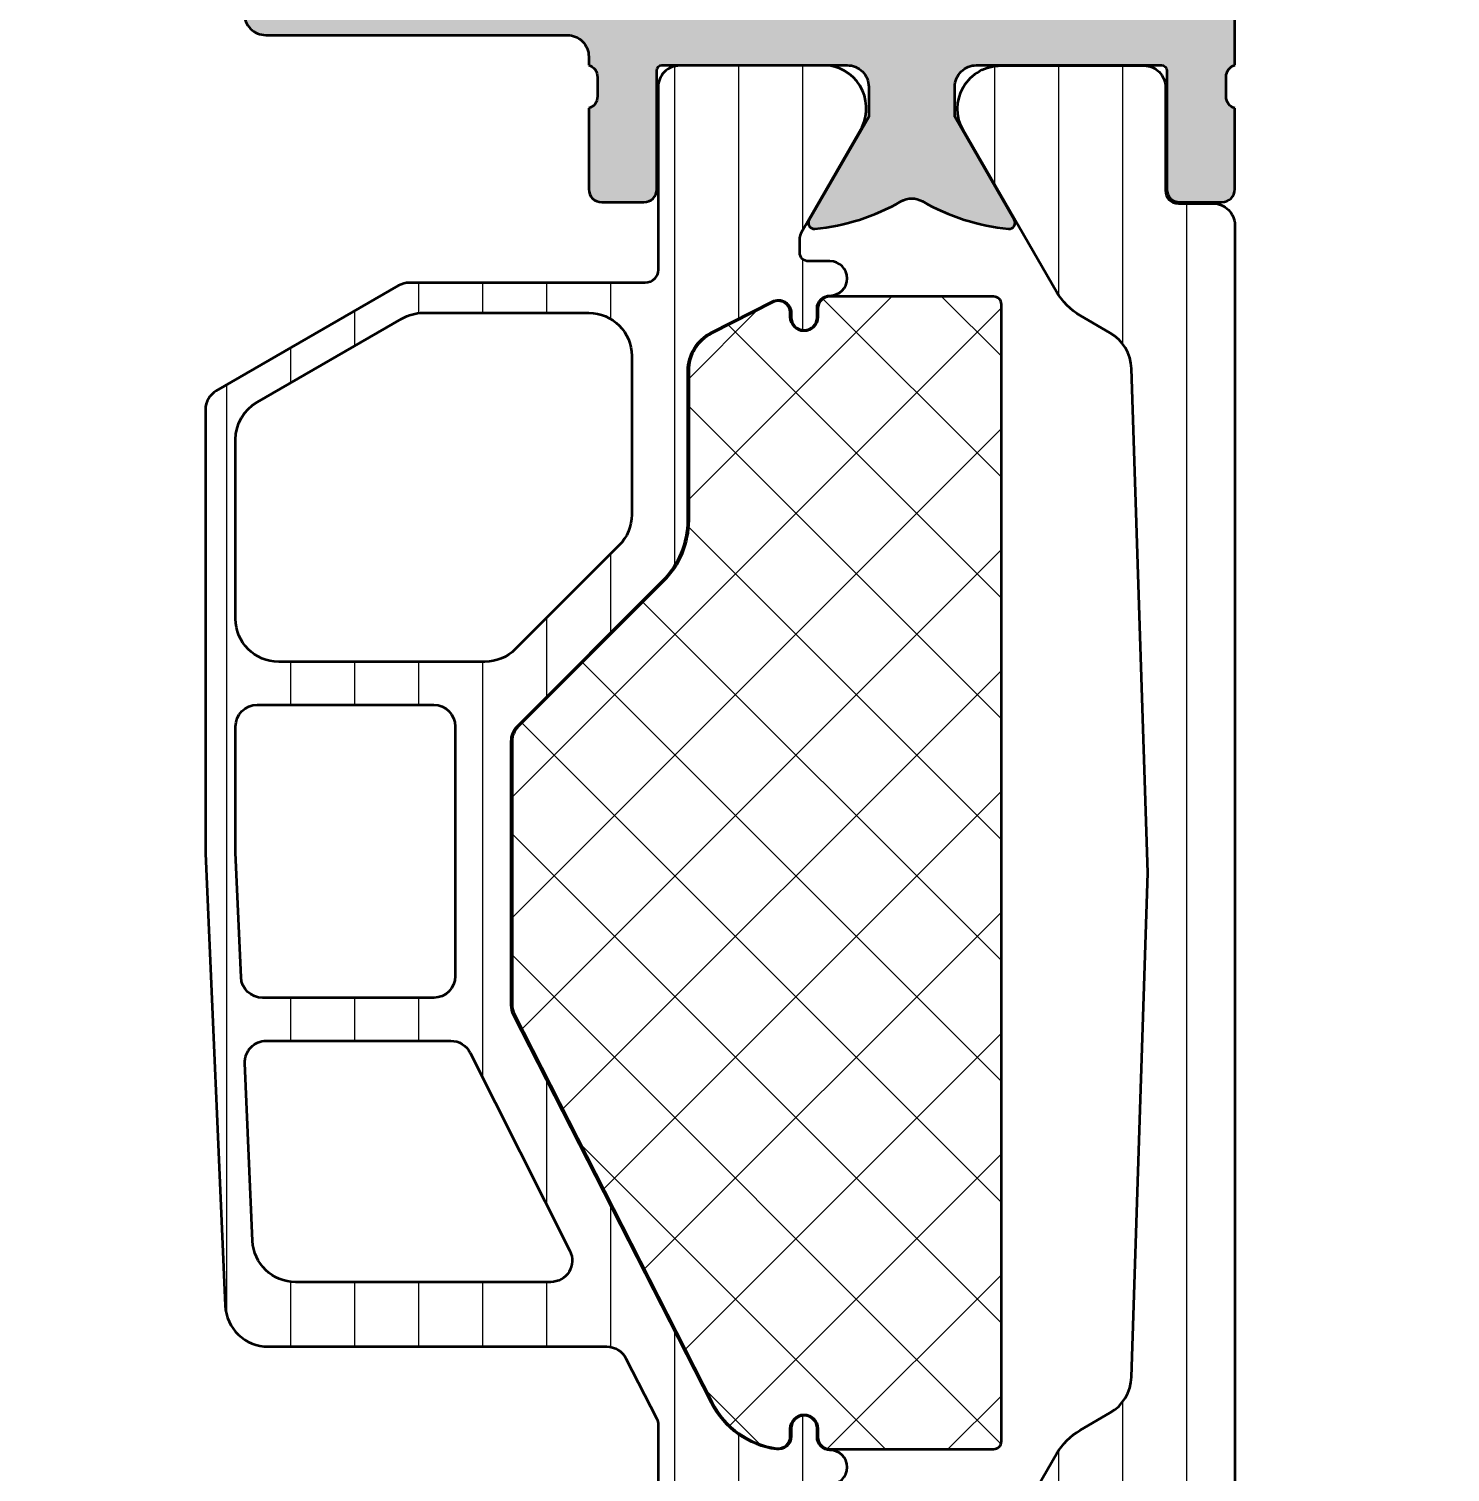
# Model space of a CAD drawing. Extents: x -15 to 40, y 0 to 85.
# Drawn here: x -15 to 18, y 19.84 to 53.34 of the extents above; entities that cross this region are included whole.
import ezdxf

# ---------------------------------------------------------------- set-up
doc = ezdxf.new("R2010")
doc.units = 0
for name, color, linetype, lineweight in [('0S-Alu contour', 7, 'Continuous', 50), ('0S-Alu hatch', 252, 'Continuous', 25), ('0S-Plastic contour', 254, 'Continuous', 50), ('0S-Plastic hatch', 253, 'Continuous', 25), ('0S-PT contour', 91, 'Continuous', 50), ('0S-PT hatch', 103, 'Continuous', 25)]:
    doc.layers.add(name, color=color, linetype=linetype, lineweight=lineweight)
pattern_1 = [(90, (0, 0), (-1.4859, 0), [])]

# ---------------------------------------------------------------- blocks, each defined once
blk = doc.blocks.new('357090__65EE816C_3537_4E87_93E2_AE8FB0517E9C_')
at = {"layer": '0S-Alu hatch'}
h = blk.add_hatch(color=256, dxfattribs=at)
edge = h.paths.add_edge_path()
edge.add_arc((-14.5, 83.49990817913692), 0.5, 180, 270)
edge.add_line((-14.5, 82.99990817913692), (-9.200042722246508, 82.99990817913692))
edge.add_ellipse((-9.19981321589767, 82.50013768548575), major_axis=(-0.4997705463485197, 0), ratio=1, start_angle=179.9736884341791, end_angle=270.0263115658138, ccw=False)
edge.add_line((-8.700042722246508, 82.49990817913685), (-8.700042722246508, 81.99990817913691))
edge.add_ellipse((-9.200063043081533, 81.99992849997194), major_axis=(-0.5000203212479449, 0), ratio=1, start_angle=90.00232850153083, end_angle=179.9976714983276, ccw=False)
edge.add_line((-9.200042722246508, 81.49990817913692), (-9.500061032793383, 81.49990817913692))
edge.add_arc((-9.500155439087322, 81.00006360533763), 0.4998445827146134, 89.9891784718262, 180.0178160687892)
edge.add_line((-9.99999999763712, 80.99990817913692), (-9.999999997637133, 76.49989292034786))
edge.add_arc((-9.500014155723434, 76.49988639149826), 0.4999858419563255, 179.9992518277727, 270.0016224431236)
edge.add_line((-9.499999997637133, 75.99990054974239), (-8.700042722246508, 75.99990054974239))
edge.add_arc((-8.700059217986293, 76.4999170457921), 0.5000164963218107, 270.0018902101767, 359.9972355189024)
edge.add_line((-8.2000427222465, 76.49989292034755), (-8.200042722246508, 78.49990817913692))
edge.add_ellipse((-7.700177704008825, 78.50004316089924), major_axis=(-0.4998650364626782, 0), ratio=1, start_angle=-90.01547194706939, end_angle=0.015471947081721282, ccw=False)
edge.add_line((-7.700042722246507, 78.99990817913692), (-7.200012204668382, 78.99990817913692))
edge.add_arc((-7.200032525503431, 79.49992849997199), 0.5000203212479823, 270.0023285015334, 359.9976714983276)
edge.add_line((-6.700012204668368, 79.49990817913572), (-6.700012204668382, 82.49990817913692))
edge.add_ellipse((-6.2001471864307, 82.50004316089924), major_axis=(-0.4998650364626782, 0), ratio=1, start_angle=-90.01547194706939, end_angle=0.015471947081721282, ccw=False)
edge.add_line((-6.200012204668382, 82.99990817913692), (-4.499996182939867, 82.99990817913692))
edge.add_ellipse((-4.49989984134519, 81.5000045207316), major_axis=(-1.499903661499429, 0), ratio=1, start_angle=179.9963197858452, end_angle=270.00368021421104, ccw=False)
edge.add_line((-2.99999618293986, 81.49990817913836), (-2.999996182939867, 55.49990054974239))
edge.add_ellipse((-3.500022862970175, 55.4999272297727), major_axis=(-0.5000266807420947, 0), ratio=1, start_angle=90.00305714313572, end_angle=179.9969428567592, ccw=False)
edge.add_line((-3.499996182939867, 54.99990054974239), (-7.700042722246507, 54.99990054974239))
edge.add_ellipse((-7.700000722760566, 55.49994254922833), major_axis=(-0.500042001249753, 0), ratio=1, start_angle=0.004812382311115471, end_angle=89.9951876176741, ccw=False)
edge.add_line((-8.200042722246508, 55.49990054974252), (-8.200042722246508, 57.49990054974239))
edge.add_arc((-8.70002219457892, 57.49992107740997), 0.4999794727538224, 359.9976476058527, 450.0023523940081)
edge.add_line((-8.7000427222465, 57.99990054974239), (-9.499999997637133, 57.99990054974239))
edge.add_arc((-9.500010317747666, 57.49991086985293), 0.4999896799959666, 89.99881737803526, 180.0011826222798)
edge.add_line((-9.999999997637126, 57.49990054974233), (-9.999999997637133, 53.69991275677364))
edge.add_arc((-9.50001031774768, 53.69990243666309), 0.4999896799959595, 179.9988173777201, 270.0011826219663)
edge.add_line((-9.499999997637133, 53.19991275677364), (-2.500171659828993, 53.19991275677364))
edge.add_ellipse((-2.500158776199351, 52.69987223396504), major_axis=(-0.5000405229745783, 0), ratio=1, start_angle=179.9993980356912, end_angle=270.0014762355638, ccw=False)
edge.add_line((-2.000118253252367, 52.6998669804097), (-2.000118253252367, 52.49986240276974))
edge.add_ellipse((-2.078954699795406, 52.23234181077664), major_axis=(-0.2788950563274129, 0), ratio=1, start_angle=178.8354106259013, end_angle=253.5801235805074, ccw=False)
edge.add_line((-1.800117253252381, 52.22667340277826), (-1.800117253252352, 51.77307940277825))
edge.add_ellipse((-2.078985348895541, 51.76741874330119), major_axis=(-0.2789255417371705, 0), ratio=1, start_angle=106.4245945553547, end_angle=181.1628700728862, ccw=False)
edge.add_line((-2.000118253252367, 51.49987540277823), (-2.000118253252367, 49.61986440276973))
edge.add_arc((-1.700118253252341, 49.61986440276975), 0.3000000000000256, 180, 270.0000000000027)
edge.add_line((-1.700118253252327, 49.31986440276972), (-0.7201439342095739, 49.31986440276972))
edge.add_arc((-0.7201439342095739, 49.61986440276973), 0.3000000000000114, 270, 360)
edge.add_line((-0.4201439342095626, 49.61986440276973), (-0.4201439342095626, 52.37986240276973))
edge.add_ellipse((-0.3001439342095788, 52.37986240276975), major_axis=(-0.1199999999999837, 0), ratio=1, start_angle=270.0000000000036, end_angle=360, ccw=False)
edge.add_line((-0.3001439342095864, 52.49986240276974), (4, 52.50000000000006))
edge.add_ellipse((4.000000000000005, 52.00000000000006), major_axis=(-0.4999999999999929, 0), ratio=1, start_angle=180, end_angle=270.0000000000006, ccw=False)
edge.add_line((4.5, 52.00000000000006), (4.5, 51.30000000000006))
edge.add_line((4.5, 51.30000000000006), (3.121279662888753, 48.91177751240656))
edge.add_arc((3.238119784648304, 48.83811978464833), 0.1381197846482932, 147.7720668596297, 275.6225775507896)
edge.add_arc((2.761776758826115, 53.6766088618479), 5.000000000000056, 275.6225775507943, 299.8584382604833)
edge.add_ellipse((5.500000000000002, 48.90668921037621), major_axis=(-0.4999999999999929, 0), ratio=1, start_angle=240.14156173951932, end_angle=299.8584382604823, ccw=False)
edge.add_arc((8.238223241173891, 53.6766088618479), 5.000000000000058, 240.1415617395165, 264.3774224492055)
edge.add_arc((7.761880215351695, 48.83811978464836), 0.1381197846483223, 264.3774224492108, 392.2279331403746)
edge.add_line((7.878720337111261, 48.91177751240661), (6.5, 51.30000000000006))
edge.add_line((6.5, 51.30000000000006), (6.5, 52.00000000000006))
edge.add_ellipse((6.99999237060541, 52.00000000000006), major_axis=(-0.4999923706054102, 0), ratio=1, start_angle=269.99999999999983, end_angle=360, ccw=False)
edge.add_line((6.999992370605411, 52.49999237060547), (11.29996464580097, 52.49999237060547))
edge.add_ellipse((11.29996464580095, 52.37999237060548), major_axis=(-0.1199999999999903, 0), ratio=1, start_angle=180, end_angle=269.9999999999915, ccw=False)
edge.add_line((11.41996464580095, 52.37999237060548), (11.41996464580097, 49.61999437060547))
edge.add_arc((11.71996464580099, 49.61999437060547), 0.3000000000000114, 180, 270)
edge.add_line((11.71996464580099, 49.31999437060546), (12.69993896484374, 49.31999437060546))
edge.add_arc((12.69993896484374, 49.61999437060547), 0.3000000000000114, 270.0000000000007, 360)
edge.add_line((12.99993896484375, 49.61999437060547), (12.99993896484375, 51.50000537061396))
edge.add_ellipse((13.07880606048694, 51.76754871113691), major_axis=(-0.278925541737165, 0), ratio=1, start_angle=-1.1628700728890067, end_angle=73.57540544464058, ccw=False)
edge.add_line((12.79993796484376, 51.77320937061399), (12.79993796484377, 52.22680337061399))
edge.add_ellipse((13.07877541138682, 52.23247177861241), major_axis=(-0.2788950563274439, 0), ratio=1, start_angle=-73.58012358050217, end_angle=1.1645893741053897, ccw=False)
edge.add_line((12.99993896484375, 52.49999237060553), (12.99993896484384, 64.99987199467773))
edge.add_ellipse((13.50003348524694, 64.99996651475321), major_axis=(-0.500094529335457, 0), ratio=1, start_angle=-89.98917080692752, end_angle=0.010829155564124449, ccw=False)
edge.add_line((13.49993896484375, 65.50006103515625), (15.79986572265625, 65.50006103515625))
edge.add_ellipse((15.79984366367664, 65.00000845632081), major_axis=(-0.5000525793219842, 0), ratio=1, start_angle=180.0060244572297, end_angle=269.9974724929243, ccw=False)
edge.add_line((16.29989624023438, 65.00006103515642), (16.29986572265625, 64.00006103515625))
edge.add_arc((16.79991445843024, 64.00010977093024), 0.5000487381489349, 180.0055841639549, 269.9944158359929)
edge.add_line((16.79986572265625, 63.50006103515625), (17.29986572265625, 63.50006103515625))
edge.add_arc((17.29988878603854, 64.00003797177396), 0.4999769371496575, 269.9973570091566, 360.0026429908802)
edge.add_line((17.79986572265625, 64.00006103515658), (17.79986572265625, 69.5))
edge.add_arc((16.80013249338035, 69.50026675630434), 0.9997332648648605, 359.984711911533, 450.0117909248688)
edge.add_line((16.79992675781253, 70.5), (16.2999267578125, 70.5))
edge.add_line((16.2999267578125, 70.5), (16.2999267578125, 68))
edge.add_ellipse((15.29976448480172, 68.00016227301079), major_axis=(-1.000162286174913, 0), ratio=1, start_angle=90.00929605006718, end_angle=179.9907039499392, ccw=False)
edge.add_line((15.2999267578125, 67), (13.99993896484375, 67))
edge.add_ellipse((14.00010123785452, 68.00016227301077), major_axis=(-1.000162286174901, 0), ratio=1, start_angle=0.009296050060981997, end_angle=89.99070394993379, ccw=False)
edge.add_line((12.99993896484375, 68.0000000000001), (12.99993896484375, 75))
edge.add_ellipse((13.52497284704097, 75.5), major_axis=(-0.725024535760742, 0), ratio=1, start_angle=-43.600972369892474, end_angle=43.60097236989259, ccw=False)
edge.add_line((12.99993896484375, 76), (12.99993896484375, 82.5))
edge.add_ellipse((13.99982034884126, 82.5001186160025), major_axis=(-0.9998813910332238, 0), ratio=1, start_angle=-90.00679700252658, end_angle=0.006797002516407247, ccw=False)
edge.add_line((13.99993896484375, 83.49999999999999), (15.29992675781253, 83.49999999999999))
edge.add_ellipse((15.300045373815, 82.5001186160025), major_axis=(-0.9998813910332167, 0), ratio=1, start_angle=179.9932029974838, end_angle=270.0067970025254, ccw=False)
edge.add_line((16.2999267578125, 82.50000000000018), (16.2999267578125, 80.5))
edge.add_line((16.2999267578125, 80.5), (16.89996337890628, 80.5))
edge.add_line((16.89996337890628, 80.5), (17.99993896484375, 81.60009765625))
edge.add_line((17.99993896484375, 81.60009765625), (18, 85))
edge.add_line((18, 85), (-14.50000098732109, 84.99993582412588))
edge.add_arc((-14.49999999999998, 84.49993582412687), 0.5000000000000085, 90.00011313866548, 180)
edge.add_line((-14.99999999999999, 84.49993582412687), (-15, 83.49990817913692))
edge = h.paths.add_edge_path()
edge.add_line((-0.9000205970023671, 83.29986545452753), (10.99996948242188, 83.29995727539062))
edge.add_ellipse((11.0001044641842, 82.80009225715295), major_axis=(-0.4998650364626737, 0), ratio=1, start_angle=179.9845280529183, end_angle=270.01547194707, ccw=False)
edge.add_line((11.49996948242188, 82.79995727539062), (11.49996948242188, 54.70006561279345))
edge.add_ellipse((10.99991592827437, 54.70011916975256), major_axis=(-0.5000535570155522, 0), ratio=1, start_angle=89.99914283136019, end_angle=179.9938634818548, ccw=False)
edge.add_line((10.99990844726563, 54.20006561279297), (-0.9000205970023671, 54.19997379192989))
edge.add_ellipse((-0.8999058785311717, 54.70008851040109), major_axis=(-0.5001147316285043, 0), ratio=1, start_angle=0.013142752858698259, end_angle=89.98685724720008, ccw=False)
edge.add_line((-1.400020597002367, 54.69997379192989), (-1.400020597002367, 82.79986545452766))
edge.add_ellipse((-0.9001555787646964, 82.80000043628986), major_axis=(-0.4998650364626667, 0), ratio=1, start_angle=-90.01547194707081, end_angle=0.015471947058188107, ccw=False)
at = {"layer": '0S-Alu contour', "color": 7}
for points in [[(16.2999267578125, 82.50000000000018), (16.2999267578125, 80.5), (16.89996337890628, 80.5), (17.99993896484375, 81.60009765625), (18, 85), (-14.50000098732109, 84.99993582412588)], [(-14.99999999999999, 84.49993582412687), (-15, 83.49990817913692)], [(13.99993896484375, 83.49999999999999), (15.29992675781253, 83.49999999999999)], [(-0.9000205970023671, 83.29986545452753), (10.99996948242188, 83.29995727539062)], [(-14.5, 82.99990817913692), (-9.200042722246508, 82.99990817913692)], [(-6.200012204668382, 82.99990817913692), (-4.499996182939867, 82.99990817913692)], [(-1.400020597002367, 54.69997379192989), (-1.400020597002367, 82.79986545452766)], [(11.49996948242188, 82.79995727539062), (11.49996948242188, 54.70006561279345)], [(-8.700042722246508, 82.49990817913685), (-8.700042722246508, 81.99990817913691)], [(-6.700012204668368, 79.49990817913572), (-6.700012204668382, 82.49990817913692)], [(12.99993896484375, 76), (12.99993896484375, 82.5)], [(-9.200042722246508, 81.49990817913692), (-9.500061032793383, 81.49990817913692)], [(-2.99999618293986, 81.49990817913836), (-2.999996182939867, 55.49990054974239)], [(-9.99999999763712, 80.99990817913692), (-9.999999997637133, 76.49989292034786)], [(-7.700042722246507, 78.99990817913692), (-7.200012204668382, 78.99990817913692)], [(-8.2000427222465, 76.49989292034755), (-8.200042722246508, 78.49990817913692)], [(-9.499999997637133, 75.99990054974239), (-8.700042722246508, 75.99990054974239)], [(12.99993896484375, 68.0000000000001), (12.99993896484375, 75)], [(16.79992675781253, 70.5), (16.2999267578125, 70.5), (16.2999267578125, 68)], [(17.79986572265625, 64.00006103515658), (17.79986572265625, 69.5)], [(15.2999267578125, 67), (13.99993896484375, 67)], [(13.49993896484375, 65.50006103515625), (15.79986572265625, 65.50006103515625)], [(12.99993896484375, 52.49999237060553), (12.99993896484384, 64.99987199467773)], [(16.29989624023438, 65.00006103515642), (16.29986572265625, 64.00006103515625)], [(16.79986572265625, 63.50006103515625), (17.29986572265625, 63.50006103515625)], [(-8.7000427222465, 57.99990054974239), (-9.499999997637133, 57.99990054974239)], [(-9.999999997637126, 57.49990054974233), (-9.999999997637133, 53.69991275677364)], [(-8.200042722246508, 55.49990054974252), (-8.200042722246508, 57.49990054974239)], [(-3.499996182939867, 54.99990054974239), (-7.700042722246507, 54.99990054974239)], [(10.99990844726563, 54.20006561279297), (-0.9000205970023673, 54.19997379192989)], [(-9.499999997637133, 53.19991275677364), (-2.500171659828993, 53.19991275677364)], [(-2.000118253252367, 52.6998669804097), (-2.000118253252367, 52.49986240276974)], [(-0.4201439342095626, 49.61986440276973), (-0.4201439342095626, 52.37986240276973)], [(-0.3001439342095864, 52.49986240276974), (4, 52.50000000000006)], [(6.999992370605411, 52.49999237060547), (11.29996464580097, 52.49999237060547)], [(11.41996464580095, 52.37999237060548), (11.41996464580097, 49.61999437060547)], [(-1.800117253252381, 52.22667340277826), (-1.800117253252352, 51.77307940277825)], [(4.5, 52.00000000000006), (4.5, 51.30000000000006), (3.121279662888753, 48.91177751240656)], [(7.878720337111261, 48.91177751240661), (6.5, 51.30000000000006), (6.5, 52.00000000000006)], [(12.79993796484376, 51.77320937061399), (12.79993796484377, 52.22680337061399)], [(-2.000118253252367, 51.49987540277823), (-2.000118253252367, 49.61986440276973)], [(12.99993896484375, 49.61999437060547), (12.99993896484375, 51.50000537061396)], [(-1.700118253252327, 49.31986440276972), (-0.7201439342095739, 49.31986440276972)], [(11.71996464580099, 49.31999437060546), (12.69993896484374, 49.31999437060546)]]:
    blk.add_lwpolyline(points, dxfattribs=at)
for centre, radius, start, end in [((-14.49999999999998, 84.49993582412687), 0.5000000000000085, 90.00011313866548, 180), ((-14.5, 83.49990817913692), 0.5, 180, 270), ((-9.500155439087322, 81.00006360533763), 0.4998445827146134, 89.9891784718262, 180.0178160687892), ((-7.200032525503431, 79.49992849997199), 0.5000203212479823, 270.0023285015334, 359.9976714983276), ((-9.500014155723434, 76.49988639149826), 0.4999858419563255, 179.9992518277727, 270.0016224431236), ((-8.700059217986293, 76.4999170457921), 0.5000164963218107, 270.0018902101767, 359.9972355189024), ((16.80013249338035, 69.50026675630434), 0.9997332648648605, 359.984711911533, 90.0117909248688), ((16.79991445843024, 64.00010977093024), 0.5000487381489349, 180.0055841639549, 269.9944158359929), ((17.29988878603854, 64.00003797177396), 0.4999769371496575, 269.9973570091566, 0.002642990880182), ((-9.500010317747666, 57.49991086985293), 0.4999896799959666, 89.99881737803526, 180.0011826222798), ((-8.70002219457892, 57.49992107740997), 0.4999794727538224, 359.9976476058527, 90.00235239400817), ((-9.50001031774768, 53.69990243666309), 0.4999896799959595, 179.9988173777201, 270.0011826219663), ((-1.700118253252341, 49.61986440276975), 0.3000000000000256, 180, 270.0000000000027), ((-0.7201439342095739, 49.61986440276973), 0.3000000000000114, 270, 0), ((11.71996464580099, 49.61999437060547), 0.3000000000000114, 180, 270), ((12.69993896484374, 49.61999437060547), 0.3000000000000114, 270.0000000000007, 0), ((2.761776758826115, 53.6766088618479), 5.000000000000056, 275.6225775507943, 299.8584382604833), ((8.238223241173891, 53.6766088618479), 5.000000000000058, 240.1415617395165, 264.3774224492055), ((3.238119784648304, 48.83811978464833), 0.1381197846482932, 147.7720668596297, 275.6225775507896), ((7.761880215351695, 48.83811978464836), 0.1381197846483223, 264.3774224492108, 32.2279331403746)]:
    blk.add_arc(centre, radius, start, end, dxfattribs=at)
at = {"layer": '0S-Alu contour', "color": 7, "extrusion": (0, 0, -1)}
for centre, radius, start, end in [((-13.99982034884126, 82.5001186160025), 0.9998813910332239, 359.9932029974836, 90.0067970025267), ((-15.300045373815, 82.5001186160025), 0.9998813910332168, 89.99320299747463, 180.0067970025163), ((0.9001555787646964, 82.80000043628986), 0.4998650364626667, 359.9845280529418, 90.01547194707081), ((-11.0001044641842, 82.80009225715295), 0.4998650364626738, 89.98452805293, 180.0154719470817), ((9.19981321589767, 82.50013768548575), 0.4997705463485197, 89.97368843418624, 180.026311565821), ((6.2001471864307, 82.50004316089924), 0.4998650364626782, 359.9845280529183, 90.01547194706949), ((4.49989984134519, 81.5000045207316), 1.499903661499429, 89.99631978578893, 180.0036802141548), ((9.200063043081533, 81.99992849997194), 0.5000203212479449, 180.0023285016724, 269.9976714984692), ((7.700177704008825, 78.50004316089924), 0.4998650364626782, 359.9845280529183, 90.01547194706949), ((-13.52497284704097, 75.5), 0.725024535760742, 316.3990276301074, 43.6009723698926), ((-14.00010123785452, 68.00016227301077), 1.000162286174901, 270.0092960500662, 359.990703949939), ((-15.29976448480172, 68.00016227301079), 1.000162286174913, 180.0092960500609, 269.9907039499328), ((-13.50003348524694, 64.99996651475321), 0.500094529335457, 359.9891708444359, 89.98917080692748), ((-15.79984366367664, 65.00000845632081), 0.5000525793219842, 90.00252750707565, 179.9939755427703), ((7.700000722760566, 55.49994254922833), 0.500042001249753, 270.0048123823259, 359.9951876176889), ((3.500022862970175, 55.4999272297727), 0.5000266807420947, 180.0030571432409, 269.9969428568643), ((0.8999058785311717, 54.70008851040109), 0.5001147316285043, 270.0131427527999, 359.9868572471413), ((-10.99991592827437, 54.70011916975256), 0.5000535570155522, 180.0061365181453, 270.0008571686399), ((2.500158776199351, 52.69987223396504), 0.5000405229745783, 89.99852376443619, 180.0006019643089), ((2.078954699795406, 52.23234181077664), 0.2788950563274129, 106.4198764194926, 181.1645893740988), ((0.3001439342095788, 52.37986240276975), 0.1199999999999837, 0, 89.9999999999964), ((-4.000000000000005, 52.00000000000006), 0.4999999999999929, 89.99999999999939, 180), ((-6.99999237060541, 52.00000000000006), 0.4999923706054102, 0, 90.00000000000018), ((-11.29996464580095, 52.37999237060548), 0.1199999999999903, 90.0000000000085, 180), ((-13.07877541138682, 52.23247177861241), 0.2788950563274439, 358.8354106258946, 73.58012358050225), ((2.078985348895541, 51.76741874330119), 0.2789255417371705, 178.8371299271138, 253.5754054446453), ((-13.07880606048694, 51.76754871113691), 0.278925541737165, 286.4245945553594, 1.162870072889045), ((-5.500000000000002, 48.90668921037621), 0.4999999999999929, 60.14156173951775, 119.8584382604807)]:
    blk.add_arc(centre, radius, start, end, dxfattribs=at)
blk = doc.blocks.new('244381__26FCD838_2B25_4DAE_BA37_1D96BAF96EC8___46882865_FA3E_4086_9D19_C5881DF25000_')
at = {"layer": '0S-Plastic hatch'}
h = blk.add_hatch(dxfattribs=at)
h.set_pattern_fill('ANSI31', color=256, scale=0.4680000000000001, angle=45, style=0)
h.set_pattern_definition(pattern_1)
edge = h.paths.add_edge_path()
edge.add_arc((-10.3999375317351, 44.50552085217543), 0.5000000000000967, 119.9999999999757, 180)
edge.add_line((-10.89993753173519, 44.50552085217543), (-10.89993753173519, 34.20188999926073))
edge.add_line((-10.89993753173519, 34.20188999926073), (-10.44169401106183, 23.70638783767714))
edge.add_arc((-9.442645789480139, 23.7500072250425), 0.9999999999998387, 182.5000000000017, 270.0000000000061)
edge.add_line((-9.442645789480032, 22.75000722504266), (-1.582441867442476, 22.75000722504265))
edge.add_ellipse((-1.582441867442431, 22.25000722504285), major_axis=(-0.4999999999998011, 0), ratio=1, start_angle=207.0072193886961, end_angle=270.0000000000051, ccw=False)
edge.add_line((-1.136967210763664, 22.47705860745823), (-0.4219515099756777, 21.07419829258061))
edge.add_ellipse((-0.6892363039831129, 20.93796746313139), major_axis=(-0.3000000000000349, 0), ratio=1, start_angle=179.9920113085105, end_angle=207.0072193886802, ccw=False)
edge.add_line((-0.3892363068991429, 20.93792563444047), (-0.3899931161733718, 15.51000584210418))
edge.add_arc((0.1100028612652437, 15.51000320247911), 0.4999959774455833, 179.9996975182267, 270.0003024811867)
edge.add_line((0.1100055008903239, 15.01000722504049), (3.586546998989796, 15.01000722504049))
edge.add_arc((3.444236349998448, 15.99982529976334), 0.9999960709244732, 278.1816080518995, 392.7270160998407)
edge.add_line((4.285488998989791, 16.54046022504049), (2.966972146031146, 18.82419871803049))
edge.add_ellipse((3.39998486276155, 19.07419869233006), major_axis=(-0.5000000000000293, 0), ratio=1, start_angle=0.001175055589214935, end_angle=29.999996599344, ccw=False)
edge.add_line((2.899984862866674, 19.0741884380356), (2.900062468264813, 19.35000722461569))
edge.add_ellipse((3.100062468478264, 19.35000722482921), major_axis=(-0.2000000002134512, 0), ratio=1, start_angle=270.0000000612014, end_angle=360, ccw=False)
edge.add_line((3.100062468264631, 19.55000722504266), (3.600096717258487, 19.55000722504272))
edge.add_arc((3.600096717258516, 19.95000722504267), 0.3999999999999559, 269.9999999999959, 449.9999999999959)
edge.add_ellipse((3.600096717258533, 20.6500072250427), major_axis=(-0.3000000000000647, 0), ratio=1, start_angle=0, end_angle=90.00000000000222, ccw=False)
edge.add_line((3.300096717258469, 20.6500072250427), (3.300096717258476, 20.8500072250427))
edge.add_arc((3.000096717258472, 20.8500072250427), 0.3000000000000043, 0, 180)
edge.add_line((2.700096717258468, 20.8500072250427), (2.700096717258475, 20.66558558466572))
edge.add_ellipse((2.400096717258452, 20.66558558466571), major_axis=(-0.3000000000000224, 0), ratio=1, start_angle=82.23741734384589, end_angle=180, ccw=False)
edge.add_ellipse((2.629713218036938, 22.35000722504272), major_axis=(-2.00000000000006, 0), ratio=1, start_angle=27.00721938868992, end_angle=82.23741734384112, ccw=False)
edge.add_line((0.8478145913210111, 21.44180169538099), (-3.745412188414043, 30.45370948904133))
edge.add_ellipse((-3.299937531735926, 30.68076087145677), major_axis=(-0.4999999999992484, 0), ratio=1, start_angle=0, end_angle=27.007219388735678, ccw=False)
edge.add_line((-3.799937531735174, 30.68076087145677), (-3.799937531735174, 36.80442281277114))
edge.add_ellipse((-3.299937531735181, 36.80442281277113), major_axis=(-0.4999999999999938, 0), ratio=1, start_angle=314.9999999999977, end_angle=360, ccw=False)
edge.add_line((-3.653490922328437, 37.15797620336442), (-0.285723969362174, 40.52574315633044))
edge.add_arc((-1.699937531735209, 41.93995671870358), 1.999999999999996, 314.9999999999977, 360)
edge.add_line((0.3000624682647869, 41.93995671870358), (0.3000624682649047, 45.40248636363584))
edge.add_ellipse((1.300062468264837, 45.40248636363578), major_axis=(-0.9999999999999332, 0), ratio=1, start_angle=296.9864693082964, end_angle=360, ccw=False)
edge.add_line((0.8462823969356279, 46.2936000751588), (2.263962695859667, 47.01552260743397))
edge.add_ellipse((2.400096717258437, 46.74818849397701), major_axis=(-0.3000000000000397, 0), ratio=1, start_angle=180, end_angle=296.98646930829193, ccw=False)
edge.add_line((2.700096717258475, 46.74818849397701), (2.700096717258475, 46.65000722504265))
edge.add_arc((3.000096717258472, 46.65000722504266), 0.2999999999999971, 180, 360)
edge.add_line((3.300096717258469, 46.65000722504266), (3.300096717258476, 46.85000722504265))
edge.add_ellipse((3.600096717258545, 46.85000722504264), major_axis=(-0.3000000000000691, 0), ratio=1, start_angle=270.00000000000017, end_angle=360, ccw=False)
edge.add_arc((3.600096717258516, 47.55000722504267), 0.399999999999963, 270.0000000000041, 450.000000000004)
edge.add_line((3.600096717258487, 47.95000722504264), (3.100062468264688, 47.95000722504272))
edge.add_ellipse((3.10006246826484, 48.15000722504262), major_axis=(-0.1999999999998962, 0), ratio=1, start_angle=0, end_angle=89.99999999995629, ccw=False)
edge.add_line((2.900062468264941, 48.15000722504262), (2.899984862866666, 48.42582601204456))
edge.add_ellipse((3.399984862761538, 48.42581575775088), major_axis=(-0.5000000000000222, 0), ratio=1, start_angle=330.00000340065594, end_angle=359.9988249444108, ccw=False)
edge.add_line((2.966972146031139, 48.67581573205045), (4.285488998989798, 50.9595542250405))
edge.add_arc((3.444236349998448, 51.50018915031764), 0.9999960709244721, 327.2729839001601, 441.8183919481002)
edge.add_line((3.586546998989801, 52.49000722504049), (0.110005500890324, 52.4900072250405))
edge.add_arc((0.1100028612652508, 51.99001124760187), 0.4999959774455833, 89.99969751881414, 180.0003024817733)
edge.add_line((-0.3899931161733647, 51.99000860797168), (-0.3894019429733646, 47.75004905373371))
edge.add_ellipse((-0.6894019400573086, 47.75000722504266), major_axis=(-0.3000000000000096, 0), ratio=1, start_angle=90.00000000000267, end_angle=180.0079886915353, ccw=False)
edge.add_line((-0.6894019400572946, 47.45000722504265), (-6.165962935519367, 47.45000722504267))
edge.add_arc((-6.16596293551948, 46.9500072250423), 0.5000000000003624, 89.99999999998697, 119.9999999999894)
edge.add_line((-6.415962935519582, 47.38301992693489), (-10.64993753173496, 44.93853355406783))
edge = h.paths.add_edge_path()
edge.add_ellipse((-9.199937531735152, 43.81270052914802), major_axis=(-0.9999999999999959, 0), ratio=1, start_angle=300.0000000000001, end_angle=360, ccw=False)
edge.add_line((-9.699937531735152, 44.67872593293246), (-6.344423904602201, 46.61603262882711))
edge.add_ellipse((-5.844423904602194, 45.75000722504268), major_axis=(-1, 0), ratio=1, start_angle=270.0000000000004, end_angle=300.0000000000005, ccw=False)
edge.add_line((-5.844423904602201, 46.75000722504267), (-1.999937531735106, 46.75000722504267))
edge.add_ellipse((-1.999937531735106, 45.75000722504268), major_axis=(-1, 0), ratio=1, start_angle=180, end_angle=270, ccw=False)
edge.add_line((-0.9999375317351066, 45.75000722504268), (-0.9999375317351061, 42.06422078741577))
edge.add_ellipse((-1.999937531735113, 42.06422078741577), major_axis=(-1.000000000000007, 0), ratio=1, start_angle=135.0000000000006, end_angle=180, ccw=False)
edge.add_line((-1.292830750548553, 41.35711400622922), (-3.707044312921664, 38.94290044385613))
edge.add_ellipse((-4.414151094108213, 39.65000722504267), major_axis=(-1, 0), ratio=1, start_angle=90, end_angle=135.0000000000001, ccw=False)
edge.add_line((-4.414151094108213, 38.65000722504267), (-9.199937531735152, 38.65000722504267))
edge.add_ellipse((-9.199937531735152, 39.65000722504267), major_axis=(-1, 0), ratio=1, start_angle=0, end_angle=90, ccw=False)
edge.add_line((-10.19993753173515, 39.65000722504267), (-10.19993753173515, 43.81270052914802))
edge = h.paths.add_edge_path()
edge.add_ellipse((-9.48695653273554, 29.35000722504283), major_axis=(-0.4999999999998437, 0), ratio=1, start_angle=-90.00000000002109, end_angle=2.499999999990507, ccw=False)
edge.add_line((-9.486956532735356, 29.85000722504267), (-5.201602290175522, 29.85000722504265))
edge.add_ellipse((-5.201602290175529, 29.35000722504258), major_axis=(-0.5000000000000792, 0), ratio=1, start_angle=206.736747597795, end_angle=269.9999999999992, ccw=False)
edge.add_line((-4.755060776967305, 29.57495316739715), (-2.437804028772129, 24.97495316739709))
edge.add_ellipse((-2.884345541980216, 24.75000722504259), major_axis=(-0.4999999999999219, 0), ratio=1, start_angle=89.9999999999983, end_angle=206.7367475977941, ccw=False)
edge.add_line((-2.884345541980231, 24.25000722504267), (-8.80747032422881, 24.25000722504268))
edge.add_ellipse((-8.807470324228788, 25.25000722504265), major_axis=(-0.999999999999968, 0), ratio=1, start_angle=2.500000000003297, end_angle=89.9999999999988, ccw=False)
edge.add_line((-9.806518545810611, 25.20638783767726), (-9.986480643526315, 29.32819753136025))
edge = h.paths.add_edge_path()
edge.add_ellipse((-9.699937531735145, 37.15000722504267), major_axis=(-0.5, 0), ratio=1, start_angle=270.0000000000008, end_angle=360, ccw=False)
edge.add_line((-9.699937531735152, 37.65000722504267), (-5.599937531735129, 37.65000722504267))
edge.add_ellipse((-5.599937531735129, 37.15000722504267), major_axis=(-0.5, 0), ratio=1, start_angle=180, end_angle=270, ccw=False)
edge.add_line((-5.099937531735129, 37.15000722504267), (-5.099937531735125, 31.35000722504266))
edge.add_ellipse((-5.599937531735129, 31.35000722504266), major_axis=(-0.5000000000000036, 0), ratio=1, start_angle=90, end_angle=180, ccw=False)
edge.add_line((-5.599937531735129, 30.85000722504266), (-9.57427841855236, 30.85000722504267))
edge.add_ellipse((-9.574278418552375, 31.35000722504268), major_axis=(-0.5000000000000155, 0), ratio=1, start_angle=2.500000000001819, end_angle=90.00000000000159, ccw=False)
edge.add_line((-10.07380252934332, 31.32819753136), (-10.19993753173515, 34.21716405359381))
edge.add_line((-10.19993753173515, 34.21716405359381), (-10.19993753173514, 37.15000722504267))
at = {"layer": '0S-Alu contour', "color": 7}
for points in [[(-9.699937531735152, 44.67872593293246), (-6.344423904602201, 46.61603262882711)], [(-5.844423904602201, 46.75000722504267), (-1.999937531735106, 46.75000722504267)], [(-0.9999375317351066, 45.75000722504268), (-0.9999375317351061, 42.06422078741577)], [(-10.19993753173515, 39.65000722504267), (-10.19993753173515, 43.81270052914802)], [(-1.292830750548553, 41.35711400622922), (-3.707044312921664, 38.94290044385613)], [(-4.414151094108213, 38.65000722504267), (-9.199937531735152, 38.65000722504267)], [(-9.699937531735152, 37.65000722504267), (-5.599937531735129, 37.65000722504267)], [(-10.07380252934332, 31.32819753136), (-10.19993753173515, 34.21716405359381), (-10.19993753173514, 37.15000722504267)], [(-5.099937531735129, 37.15000722504267), (-5.099937531735125, 31.35000722504266)], [(-5.599937531735129, 30.85000722504266), (-9.57427841855236, 30.85000722504267)], [(-9.486956532735356, 29.85000722504267), (-5.201602290175522, 29.85000722504265)], [(-4.755060776967305, 29.57495316739715), (-2.437804028772129, 24.97495316739709)], [(-9.806518545810611, 25.20638783767726), (-9.986480643526315, 29.32819753136025)], [(-2.884345541980231, 24.25000722504267), (-8.80747032422881, 24.25000722504268)]]:
    blk.add_lwpolyline(points, dxfattribs=at)
at = {"layer": '0S-Alu contour', "color": 7, "extrusion": (0, 0, -1)}
for centre, radius, start, end in [((5.844423904602194, 45.75000722504268), 1, 59.99999999999951, 89.99999999999959), ((1.999937531735106, 45.75000722504268), 1, 90, 180), ((9.199937531735152, 43.81270052914802), 0.9999999999999959, 0, 59.99999999999986), ((1.999937531735113, 42.06422078741577), 1.000000000000007, 180, 224.9999999999994), ((9.199937531735152, 39.65000722504267), 1, 270, 0), ((4.414151094108213, 39.65000722504267), 1, 224.9999999999999, 270), ((9.699937531735145, 37.15000722504267), 0.5, 0, 89.9999999999992), ((5.599937531735129, 37.15000722504267), 0.5, 90, 180), ((9.574278418552375, 31.35000722504268), 0.5000000000000155, 269.9999999999984, 357.4999999999982), ((5.599937531735129, 31.35000722504266), 0.5000000000000036, 180, 270), ((9.48695653273554, 29.35000722504283), 0.4999999999998437, 357.5000000000095, 90.00000000002115), ((5.201602290175529, 29.35000722504258), 0.5000000000000792, 90.00000000000081, 153.263252402205), ((8.807470324228788, 25.25000722504265), 0.999999999999968, 270.0000000000012, 357.4999999999967), ((2.884345541980216, 24.75000722504259), 0.4999999999999219, 153.2632524022059, 270.0000000000017)]:
    blk.add_arc(centre, radius, start, end, dxfattribs=at)
at = {"layer": '0S-Plastic contour', "color": 7}
for points in [[(3.586546998989801, 52.49000722504049), (0.110005500890324, 52.4900072250405)], [(-0.3899931161733647, 51.99000860797168), (-0.3894019429733646, 47.75004905373371)], [(2.966972146031139, 48.67581573205045), (4.285488998989798, 50.9595542250405)], [(2.900062468264941, 48.15000722504262), (2.899984862866666, 48.42582601204456)], [(3.600096717258487, 47.95000722504264), (3.100062468264688, 47.95000722504272)], [(-6.415962935519582, 47.38301992693489), (-10.64993753173496, 44.93853355406783)], [(-0.6894019400572946, 47.45000722504265), (-6.165962935519367, 47.45000722504267)], [(0.8462823969356279, 46.2936000751588), (2.263962695859667, 47.01552260743397)], [(2.700096717258475, 46.74818849397701), (2.700096717258475, 46.65000722504265)], [(3.300096717258469, 46.65000722504266), (3.300096717258476, 46.85000722504265)], [(0.3000624682647869, 41.93995671870358), (0.3000624682649047, 45.40248636363584)], [(-10.89993753173519, 44.50552085217543), (-10.89993753173519, 34.20188999926073), (-10.44169401106183, 23.70638783767714)], [(-3.653490922328437, 37.15797620336442), (-0.285723969362174, 40.52574315633044)], [(-3.799937531735174, 30.68076087145677), (-3.799937531735174, 36.80442281277114)], [(0.8478145913210111, 21.44180169538099), (-3.745412188414043, 30.45370948904133)], [(-9.442645789480032, 22.75000722504266), (-1.582441867442476, 22.75000722504265)], [(-1.136967210763664, 22.47705860745823), (-0.4219515099756777, 21.07419829258061)], [(-0.3892363068991429, 20.93792563444047), (-0.3899931161733718, 15.51000584210418)], [(2.700096717258468, 20.8500072250427), (2.700096717258475, 20.66558558466572)], [(3.300096717258469, 20.6500072250427), (3.300096717258476, 20.8500072250427)], [(3.100062468264631, 19.55000722504266), (3.600096717258487, 19.55000722504272)], [(2.899984862866674, 19.0741884380356), (2.900062468264813, 19.35000722461569)], [(4.285488998989791, 16.54046022504049), (2.966972146031146, 18.82419871803049)], [(0.1100055008903239, 15.01000722504049), (3.586546998989796, 15.01000722504049)]]:
    blk.add_lwpolyline(points, dxfattribs=at)
for centre, radius, start, end in [((0.1100028612652508, 51.99001124760187), 0.4999959774455833, 89.99969751881414, 180.0003024817733), ((3.444236349998448, 51.50018915031764), 0.9999960709244721, 327.2729839001601, 81.81839194810021), ((3.600096717258516, 47.55000722504267), 0.399999999999963, 270.0000000000041, 90.00000000000406), ((-6.16596293551948, 46.9500072250423), 0.5000000000003624, 89.99999999998697, 119.9999999999894), ((3.000096717258472, 46.65000722504266), 0.2999999999999971, 180, 0), ((-10.3999375317351, 44.50552085217543), 0.5000000000000967, 119.9999999999757, 180), ((-1.699937531735209, 41.93995671870358), 1.999999999999996, 314.9999999999977, 0), ((-9.442645789480139, 23.7500072250425), 0.9999999999998387, 182.5000000000017, 270.0000000000061), ((3.000096717258472, 20.8500072250427), 0.3000000000000043, 0, 180), ((3.600096717258516, 19.95000722504267), 0.3999999999999559, 269.9999999999959, 89.99999999999594), ((3.444236349998448, 15.99982529976334), 0.9999960709244732, 278.1816080518995, 32.72701609984073), ((0.1100028612652437, 15.51000320247911), 0.4999959774455833, 179.9996975182267, 270.0003024811867)]:
    blk.add_arc(centre, radius, start, end, dxfattribs=at)
at = {"layer": '0S-Plastic contour', "color": 7, "extrusion": (0, 0, -1)}
for centre, radius, start, end in [((-3.399984862761538, 48.42581575775088), 0.5000000000000222, 0.0011750555892266, 29.99999659934408), ((-3.10006246826484, 48.15000722504262), 0.1999999999998962, 270.0000000000437, 0), ((0.6894019400573086, 47.75000722504266), 0.3000000000000096, 179.9920113084647, 269.9999999999973), ((-2.400096717258437, 46.74818849397701), 0.3000000000000397, 63.0135306917081, 180), ((-3.600096717258545, 46.85000722504264), 0.3000000000000691, 0, 89.99999999999984), ((-1.300062468264837, 45.40248636363578), 0.9999999999999332, 0, 63.01353069170357), ((3.299937531735181, 36.80442281277113), 0.4999999999999938, 0, 45.00000000000227), ((3.299937531735926, 30.68076087145677), 0.4999999999992484, 332.9927806112643, 0), ((1.582441867442431, 22.25000722504285), 0.4999999999998011, 89.99999999999486, 152.9927806113039), ((-2.629713218036938, 22.35000722504272), 2.00000000000006, 277.762582656159, 332.9927806113101), ((0.6892363039831129, 20.93796746313139), 0.3000000000000349, 152.9927806113198, 180.0079886914896), ((-2.400096717258452, 20.66558558466571), 0.3000000000000225, 180, 277.7625826561541), ((-3.600096717258533, 20.6500072250427), 0.3000000000000647, 269.9999999999978, 0), ((-3.100062468478264, 19.35000722482921), 0.2000000002134512, 0, 89.99999993879862), ((-3.39998486276155, 19.07419869233006), 0.5000000000000293, 330.000003400656, 359.9988249444108)]:
    blk.add_arc(centre, radius, start, end, dxfattribs=at)
blk = doc.blocks.new('466510__B37422CE_40E4_4BFF_8110_0558D21F72C8_')
at = {"layer": '0S-PT hatch'}
h = blk.add_hatch(dxfattribs=at)
h.set_pattern_fill('ANSI37', color=256, scale=0.625, angle=90, style=0)
h.set_pattern_definition([(135, (0, 0), (-1.403165018917055, -1.403165018917055), []), (225, (0, 0), (1.403165018917055, -1.403165018917055), [])])
edge = h.paths.add_edge_path()
edge.add_arc((7.400151684629918, 46.95000722504386), 0.1799999999987918, 0, 89.99999999999548)
edge.add_line((7.400151684629932, 47.13000722504265), (3.600096717258487, 47.13000722504264))
edge.add_arc((3.600096717258487, 46.85000722504264), 0.2800000000000011, 90, 180)
edge.add_line((3.320096717258486, 46.85000722504264), (3.320096717258479, 46.65000722504265))
edge.add_ellipse((3.000096717258472, 46.65000722504265), major_axis=(-0.3200000000000074, 0), ratio=1, start_angle=0, end_angle=180, ccw=False)
edge.add_line((2.680096717258464, 46.65000722504265), (2.680096717258471, 46.74818849397701))
edge.add_arc((2.400096717258485, 46.74818849397701), 0.2799999999999869, 0, 116.9864693082931)
edge.add_line((2.273038297286317, 46.99770033320347), (0.8553579983621517, 46.27577780092841))
edge.add_arc((1.30006246826494, 45.4024863636357), 0.9800000000001439, 116.9864693083007, 180)
edge.add_line((0.3200624682647963, 45.4024863636357), (0.3200624682648581, 41.93995671870376))
edge.add_ellipse((-1.699937531735157, 41.93995671870375), major_axis=(-2.020000000000016, 0), ratio=1, start_angle=134.9999999999999, end_angle=180, ccw=False)
edge.add_line((-0.2715818337383256, 40.5116010207069), (-3.639348786704715, 37.14383406774052))
edge.add_arc((-3.29993753173516, 36.80442281277097), 0.4800000000000122, 135.0000000000006, 180)
edge.add_line((-3.779937531735172, 36.80442281277097), (-3.779937531735114, 30.68076087145681))
edge.add_arc((-3.29993753173543, 30.68076087145704), 0.4799999999996843, 180, 207.007219388723)
edge.add_line((-3.727593202146832, 30.46279154433813), (0.8656335775880638, 21.45088375067748))
edge.add_arc((2.629713218036691, 22.35000722504269), 1.97999999999998, 207.0072193886943, 262.2374173438475)
edge.add_arc((2.400096717258456, 20.66558558466572), 0.2800000000000201, 262.2374173438423, 360)
edge.add_line((2.680096717258476, 20.66558558466572), (2.680096717258471, 20.8500072250427))
edge.add_ellipse((3.000096717258472, 20.8500072250427), major_axis=(-0.3200000000000003, 0), ratio=1, start_angle=180, end_angle=360, ccw=False)
edge.add_line((3.320096717258472, 20.8500072250427), (3.320096717258479, 20.65000722504269))
edge.add_arc((3.600096717258487, 20.65000722504268), 0.2800000000000082, 180, 269.9999999999956)
edge.add_line((3.600096717258466, 20.37000722504267), (7.400151684628617, 20.37000722504267))
edge.add_arc((7.400151684628589, 20.55000722504262), 0.1799999999999429, 270.000000000009, 360)
edge.add_line((7.580151684628532, 20.55000722504262), (7.58015168462871, 46.95000722504386))
at = {"layer": '0S-PT contour', "color": 7}
for points in [[(2.273038297286317, 46.99770033320347), (0.8553579983621517, 46.27577780092841)], [(7.400151684629932, 47.13000722504265), (3.600096717258487, 47.13000722504264)], [(7.580151684628532, 20.55000722504262), (7.58015168462871, 46.95000722504386)], [(2.680096717258464, 46.65000722504265), (2.680096717258471, 46.74818849397701)], [(3.320096717258486, 46.85000722504264), (3.320096717258479, 46.65000722504265)], [(0.3200624682647963, 45.4024863636357), (0.3200624682648581, 41.93995671870376)], [(-0.2715818337383256, 40.5116010207069), (-3.639348786704715, 37.14383406774052)], [(-3.779937531735172, 36.80442281277097), (-3.779937531735114, 30.68076087145681)], [(-3.727593202146832, 30.46279154433813), (0.8656335775880634, 21.45088375067748)], [(2.680096717258476, 20.66558558466572), (2.680096717258471, 20.8500072250427)], [(3.320096717258472, 20.8500072250427), (3.320096717258479, 20.65000722504269)], [(3.600096717258466, 20.37000722504267), (7.400151684628617, 20.37000722504267)]]:
    blk.add_lwpolyline(points, dxfattribs=at)
for centre, radius, start, end in [((2.400096717258485, 46.74818849397701), 0.2799999999999869, 0, 116.9864693082931), ((3.600096717258487, 46.85000722504264), 0.2800000000000011, 90, 180), ((7.400151684629918, 46.95000722504386), 0.1799999999987918, 0, 89.99999999999548), ((1.30006246826494, 45.4024863636357), 0.9800000000001439, 116.9864693083007, 180), ((-3.29993753173516, 36.80442281277097), 0.4800000000000122, 135.0000000000006, 180), ((-3.29993753173543, 30.68076087145704), 0.4799999999996843, 180, 207.007219388723), ((2.629713218036691, 22.35000722504269), 1.97999999999998, 207.0072193886943, 262.2374173438475), ((2.400096717258456, 20.66558558466572), 0.2800000000000201, 262.2374173438423, 0), ((3.600096717258487, 20.65000722504268), 0.2800000000000082, 180, 269.9999999999956), ((7.400151684628589, 20.55000722504262), 0.1799999999999429, 270.000000000009, 0)]:
    blk.add_arc(centre, radius, start, end, dxfattribs=at)
at = {"layer": '0S-PT contour', "color": 7, "extrusion": (0, 0, -1)}
for centre, radius, start, end in [((-3.000096717258472, 46.65000722504265), 0.3200000000000074, 180, 0), ((1.699937531735157, 41.93995671870375), 2.020000000000016, 180, 225.0000000000002), ((-3.000096717258472, 20.8500072250427), 0.3200000000000003, 0, 180)]:
    blk.add_arc(centre, radius, start, end, dxfattribs=at)
blk = doc.blocks.new('244381__7A494685_94B4_4977_B433_7EE782AFC176___1A964BE1_2C0E_4610_A471_B71805BAE51B_')
at = {"layer": '0S-Plastic hatch'}
h = blk.add_hatch(dxfattribs=at)
h.set_pattern_fill('ANSI31', color=256, scale=0.4680000000000001, angle=45, style=0)
h.set_pattern_definition(pattern_1)
edge = h.paths.add_edge_path()
edge.add_line((10.98201558794619, 33.74999998982565), (10.60057358136873, 45.45771677269818))
edge.add_arc((9.601126435394466, 45.42446918023657), 1.000000000000302, 1.90529785715967, 60.00495389455164)
edge.add_line((10.1010515554359, 46.29053781166954), (9.413050469815857, 46.68767611322453))
edge.add_ellipse((10.16293814987757, 47.98677906037331), major_axis=(-1.499999999999649, 0), ratio=1, start_angle=29.999996599353096, end_angle=60.004953894553296, ccw=False)
edge.add_line((8.86389999968685, 47.23677913747462), (6.69693647116594, 50.99007058148169))
edge.add_ellipse((7.562961904626568, 51.49007053008085), major_axis=(-0.9999999999999158, 0), ratio=1, start_angle=-90.68054336164482, end_angle=29.99999659935071, ccw=False)
edge.add_line((7.574839347706415, 52.4899999907658), (10.89000203452281, 52.4899999907658))
edge.add_ellipse((10.89000467414797, 51.990004013327), major_axis=(-0.499995977445768, 0), ratio=1, start_angle=179.9996975194317, end_angle=270.00030248119685, ccw=False)
edge.add_line((11.39000065158678, 51.99000137370731), (11.38966602228049, 49.59000299076575))
edge.add_arc((11.6896660222805, 49.59000299076575), 0.3000000000000096, 180, 269.9999999999895)
edge.add_line((11.68966602228045, 49.29000299076574), (12.49999735561369, 49.29000299076574))
edge.add_ellipse((12.50000003453723, 48.79000299078003), major_axis=(-0.4999999999928876, 0), ratio=1, start_angle=179.9996930176151, end_angle=270.0003069820258, ccw=False)
edge.add_line((13.00000003452294, 48.79000031185334), (12.99999735655308, 18.70999699076577))
edge.add_ellipse((12.50000003452277, 18.70999431185652), major_axis=(-0.4999973220374871, 0), ratio=1, start_angle=89.9996930179745, end_angle=180.000306982385, ccw=False)
edge.add_line((12.49999735561357, 18.20999698982621), (11.68966602228045, 18.20999698982632))
edge.add_arc((11.68966602228045, 17.90999698982625), 0.3000000000000718, 90.00000000000033, 180)
edge.add_line((11.38966602228038, 17.90999698982625), (11.39000065158654, 15.50999860689001))
edge.add_ellipse((10.89000467414786, 15.50999596726501), major_axis=(-0.4999959774456542, 0), ratio=1, start_angle=89.99969751880349, end_angle=180.0003024817733, ccw=False)
edge.add_line((10.89000203452269, 15.00999998982632), (7.574839347706529, 15.00999998982632))
edge.add_ellipse((7.562961904626646, 16.00992945051124), major_axis=(-0.9999999999998729, 0), ratio=1, start_angle=-29.999996599350425, end_angle=90.68054336164698, ccw=False)
edge.add_line((6.696936471166053, 16.50992939911038), (8.863899999687076, 20.26322084311789))
edge.add_ellipse((10.16293814987679, 19.51322092021944), major_axis=(-1.499999999998666, 0), ratio=1, start_angle=299.9950461054343, end_angle=330.00000340063553, ccw=False)
edge.add_line((9.413050469815857, 20.81232386736752), (10.10105155543624, 21.20946216892258))
edge.add_arc((9.601126435394862, 22.07553080035511), 0.9999999999998977, 299.9950461054581, 358.0947021428511)
edge.add_line((10.60057358136873, 22.04228320789372), (10.98201558794619, 33.74999998982565))
at = {"layer": '0S-Plastic contour', "color": 7}
for points in [[(7.574839347706415, 52.4899999907658), (10.89000203452281, 52.4899999907658)], [(11.39000065158678, 51.99000137370731), (11.38966602228049, 49.59000299076575)], [(8.86389999968685, 47.23677913747462), (6.69693647116594, 50.99007058148169)], [(11.68966602228045, 49.29000299076574), (12.49999735561369, 49.29000299076574)], [(13.00000003452294, 48.79000031185334), (12.99999735655308, 18.70999699076577)], [(10.1010515554359, 46.29053781166954), (9.413050469815857, 46.68767611322453)], [(10.98201558794619, 33.74999998982565), (10.60057358136873, 45.45771677269818)], [(10.60057358136873, 22.04228320789372), (10.98201558794619, 33.74999998982565)], [(9.413050469815857, 20.81232386736752), (10.10105155543624, 21.20946216892258)], [(6.696936471166053, 16.50992939911038), (8.863899999687076, 20.26322084311789)], [(12.49999735561357, 18.20999698982621), (11.68966602228045, 18.20999698982632)], [(11.38966602228038, 17.90999698982625), (11.39000065158654, 15.50999860689001)], [(10.89000203452269, 15.00999998982632), (7.574839347706529, 15.00999998982632)]]:
    blk.add_lwpolyline(points, dxfattribs=at)
at = {"layer": '0S-Plastic contour', "color": 7, "extrusion": (0, 0, -1)}
for centre, radius, start, end in [((-7.562961904626568, 51.49007053008085), 0.9999999999999158, 330.0000034006493, 90.6805433616449), ((-10.89000467414797, 51.990004013327), 0.499995977445768, 89.99969751880312, 180.0003024805684), ((-12.50000003453723, 48.79000299078003), 0.4999999999928876, 89.99969301797424, 180.0003069823849), ((-10.16293814987757, 47.98677906037331), 1.499999999999649, 299.9950461054467, 330.000003400647), ((-10.16293814987679, 19.51322092021944), 1.499999999998666, 29.99999659936447, 60.0049538945657), ((-12.50000003452277, 18.70999431185652), 0.4999973220374871, 179.999693017615, 270.0003069820256), ((-7.562961904626646, 16.00992945051124), 0.9999999999998729, 269.319456638353, 29.99999659935046), ((-10.89000467414786, 15.50999596726501), 0.4999959774456543, 179.9996975182267, 270.0003024811965)]:
    blk.add_arc(centre, radius, start, end, dxfattribs=at)
at = {"layer": '0S-Plastic contour', "color": 7}
for centre, radius, start, end in [((11.6896660222805, 49.59000299076575), 0.3000000000000096, 180, 269.9999999999895), ((9.601126435394466, 45.42446918023657), 1.000000000000302, 1.90529785715967, 60.00495389455164), ((9.601126435394862, 22.07553080035511), 0.9999999999998977, 299.9950461054581, 358.0947021428511), ((11.68966602228045, 17.90999698982625), 0.3000000000000718, 90.00000000000033, 180)]:
    blk.add_arc(centre, radius, start, end, dxfattribs=at)
blk = doc.blocks.new('466510__17EFBA41_A595_496F_AC67_D5964DC4F4CD_')
at = {"layer": '0S-Alu contour', "color": 7}
blk.add_blockref('357090__65EE816C_3537_4E87_93E2_AE8FB0517E9C_', (0, 0), dxfattribs=at)
at = {"layer": '0S-Plastic contour', "color": 7}
for name in ['244381__26FCD838_2B25_4DAE_BA37_1D96BAF96EC8___46882865_FA3E_4086_9D19_C5881DF25000_', '244381__7A494685_94B4_4977_B433_7EE782AFC176___1A964BE1_2C0E_4610_A471_B71805BAE51B_']:
    blk.add_blockref(name, (0, 0), dxfattribs=at)
at = {"layer": '0S-PT contour', "color": 7}
blk.add_blockref('466510__B37422CE_40E4_4BFF_8110_0558D21F72C8_', (0, 0), dxfattribs=at)

msp = doc.modelspace()

# ---------------------------------------------------------------- block references
at = {"layer": '0S-Alu contour', "color": 7}
msp.add_blockref('466510__17EFBA41_A595_496F_AC67_D5964DC4F4CD_', (0, 0), dxfattribs=at)

doc.saveas('drawing.dxf')
